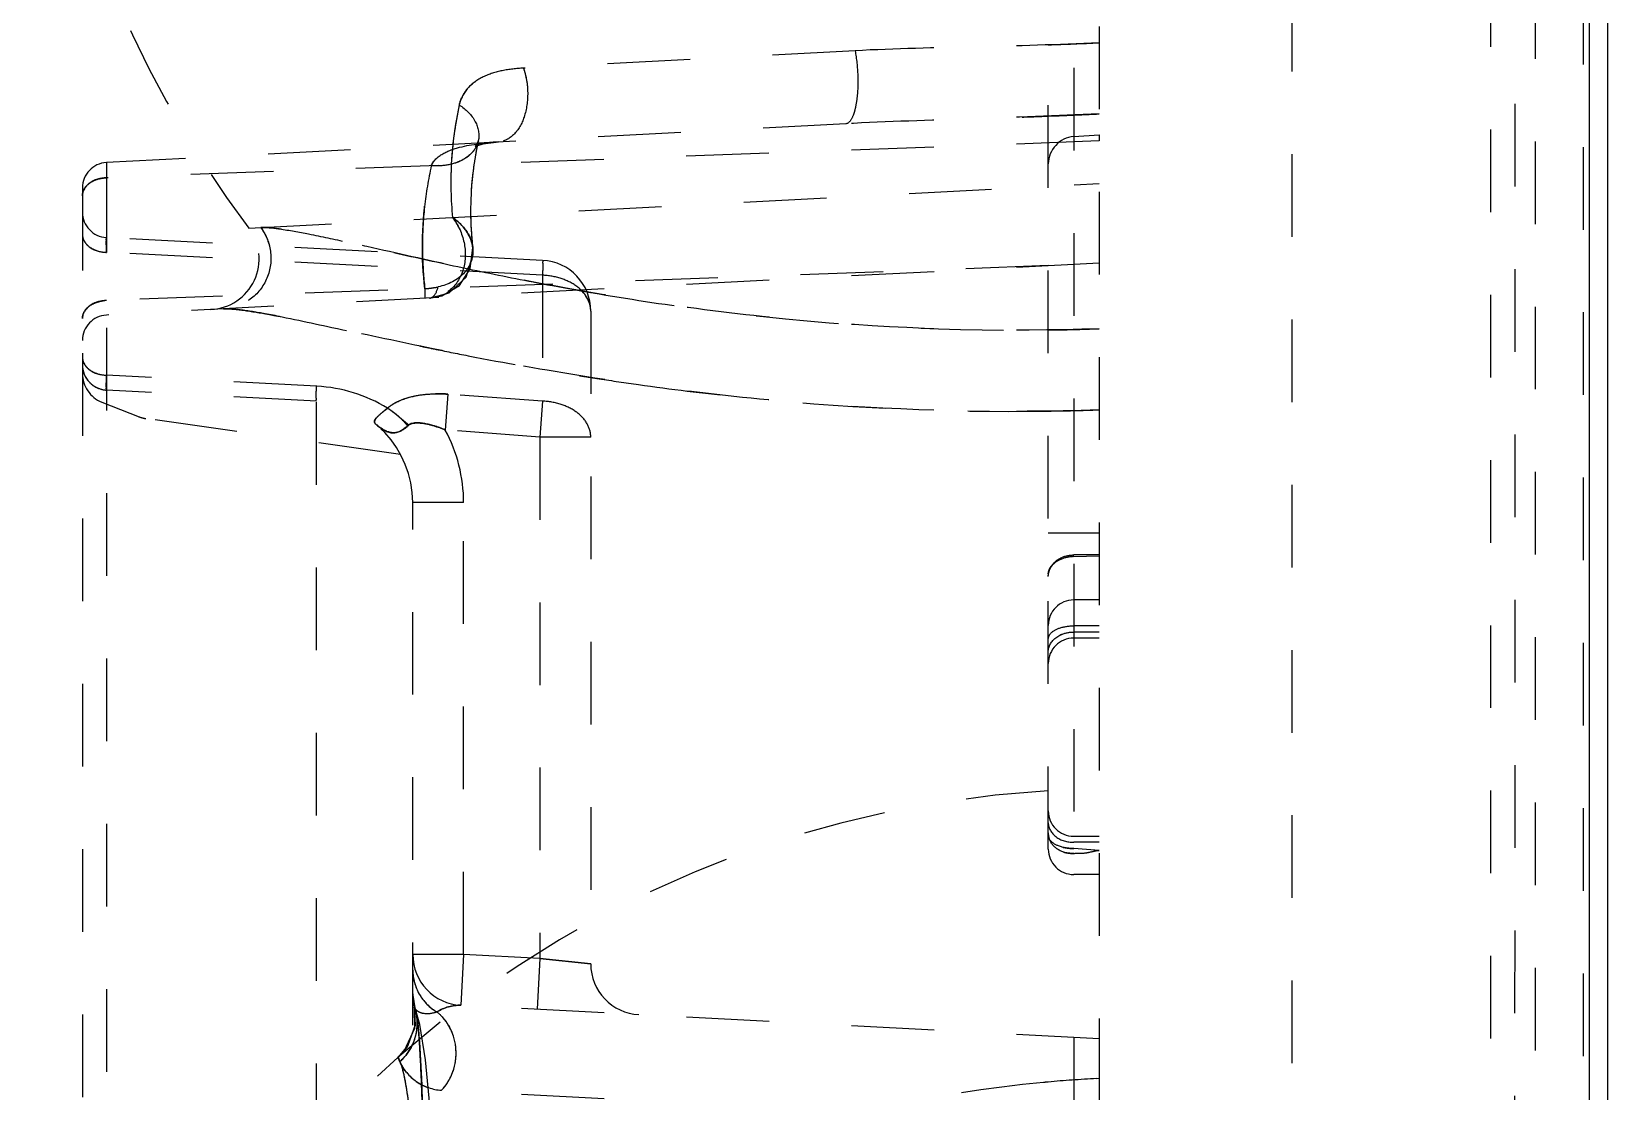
# Model space of a CAD drawing. Header units: millimetres. Extents: x -840 to 1682, y -9216 to -2117.
# Drawn here: x 212.55 to 243.7, y -5969.83 to -5948.89 of the extents above; entities that cross this region are included whole.
import ezdxf

# ---------------------------------------------------------------- set-up
doc = ezdxf.new("R2010")
doc.units = ezdxf.units.MM
doc.header["$LTSCALE"] = 16.335
doc.linetypes.add('HIDDEN', pattern=[0.2, 0.1, -0.1])
doc.layers.get('0').update_dxf_attribs({"linetype": 'CONTINUOUS'})
doc.layers.add('DEFAULT_2', color=8, linetype='HIDDEN')

msp = doc.modelspace()

# ---------------------------------------------------------------- linework, layer by layer
at = {"color": 7, "linetype": 'Continuous'}
for p, q in [((243.348, -6187.78), (243.348, -5847.78)), ((243.702, -5903.171), (243.702, -6112.384))]:
    msp.add_line(p, q, dxfattribs=at)
at = {"layer": 'DEFAULT_2', "color": 8, "linetype": 'HIDDEN'}
for p, q in [((241.875, -5901.313), (241.848, -6120.766)), ((241.39, -5901.816), (241.39, -6113.744)), ((243.225, -6112.885), (243.225, -5902.669)), ((242.273, -5911.853), (242.273, -6103.705)), ((237.461, -5912.105), (237.461, -6103.453)), ((233.652, -5916.119), (233.652, -6100.173)), ((233.149, -5920.2), (233.149, -5965.546)), ((232.647, -5965.043), (232.647, -5920.703)), ((228.828, -5949.265), (222.272, -5949.609)), ((232.647, -5950.557), (232.864, -5950.549)), ((228.643, -5950.709), (214.028, -5951.475)), ((233.652, -5951.049), (214.028, -5951.776)), ((221.316, -5951.156), (221.324, -5951.153)), ((221.333, -5951.139), (221.325, -5951.147)), ((221.333, -5951.15), (221.494, -5951.102)), ((221.38, -5951.044), (221.379, -5951.045)), ((221.494, -5951.102), (221.778, -5951.069)), ((233.149, -5950.963), (233.652, -5950.925)), ((233.651, -5950.926), (233.652, -5950.987)), ((233.652, -5950.987), (233.652, -5951.049)), ((214.028, -5951.475), (214.028, -5994.438)), ((213.552, -5951.977), (213.552, -5995.419)), ((216.844, -5952.774), (233.652, -5951.892)), ((222.649, -5953.409), (214.028, -5952.957)), ((222.649, -5953.703), (214.028, -5953.251)), ((221.22, -5953.577), (221.269, -5953.154)), ((221.269, -5953.154), (221.268, -5953.15)), ((233.652, -5953.461), (214.028, -5954.49)), ((232.647, -5953.513), (214.028, -5954.203)), ((221.06, -5953.551), (221.176, -5953.575)), ((222.649, -5953.703), (222.649, -5956.191)), ((220.322, -5953.969), (220.322, -5954.16)), ((220.802, -5954.051), (221.141, -5953.738)), ((220.414, -5954.155), (220.802, -5954.051)), ((223.602, -5954.412), (223.602, -5967.313)), ((218.179, -5955.896), (214.028, -5955.678)), ((213.934, -5956.209), (214.672, -5956.499)), ((218.179, -5956.189), (214.028, -5955.972)), ((218.179, -5974.181), (218.179, -5956.189)), ((220.779, -5956.053), (220.726, -5956.762)), ((222.649, -5956.191), (220.779, -5956.053)), ((222.649, -5956.191), (222.597, -5956.901)), ((219.523, -5956.378), (219.584, -5956.328)), ((219.843, -5957.243), (214.809, -5956.535)), ((222.597, -5956.901), (220.726, -5956.762)), ((222.597, -5956.901), (222.597, -5967.207)), ((223.602, -5956.901), (222.597, -5956.901)), ((220.084, -6004.463), (220.084, -5958.197)), ((221.089, -5958.197), (220.084, -5958.197)), ((221.089, -5967.128), (221.089, -5958.197)), ((233.652, -5958.802), (232.647, -5958.802)), ((233.652, -5959.231), (233.149, -5959.231)), ((233.149, -5959.264), (233.401, -5959.258)), ((233.401, -5959.258), (233.652, -5959.251)), ((233.652, -5960.119), (233.149, -5960.119)), ((233.652, -5960.632), (233.149, -5960.632)), ((233.652, -5960.755), (233.149, -5960.755)), ((233.652, -5960.873), (233.149, -5960.873)), ((233.652, -5964.793), (233.149, -5964.793)), ((233.652, -5964.91), (233.149, -5964.91)), ((233.652, -5965.069), (233.149, -5965.033)), ((233.652, -5965.546), (233.149, -5965.546)), ((221.089, -5967.128), (220.084, -5967.128)), ((221.089, -5967.128), (221.037, -5968.132)), ((222.597, -5967.207), (221.089, -5967.128)), ((222.597, -5967.207), (222.544, -5968.211)), ((222.597, -5967.207), (223.602, -5967.313)), ((223.602, -5967.313), (222.597, -5967.207)), ((220.139, -5968.222), (220.084, -5967.895)), ((220.084, -5967.947), (220.11, -5968.174)), ((220.128, -5968.199), (220.139, -5968.222)), ((220.143, -5968.233), (220.128, -5968.199)), ((220.139, -5968.222), (220.142, -5968.233)), ((220.22, -5968.512), (220.142, -5968.233)), ((233.652, -5968.793), (221.037, -5968.132)), ((220.338, -5969.211), (220.22, -5968.512)), ((232.647, -6046.819), (232.647, -5968.741)), ((233.149, -5968.767), (233.149, -5980.134)), ((220.435, -5970.247), (220.338, -5969.211)), ((233.652, -5969.579), (233.597, -5969.582)), ((233.652, -5970.491), (220.654, -5969.81))]:
    msp.add_line(p, q, dxfattribs=at)
for points in [[(221.336, -5951.134), (221.319, -5951.154), (221.326, -5951.153)], [(221.326, -5951.153), (221.469, -5951.107), (221.732, -5951.071), (221.777, -5951.069)], [(221.38, -5951.044), (221.36, -5951.097), (221.333, -5951.139)], [(221.38, -5951.044), (221.363, -5951.091), (221.336, -5951.134)], [(221.141, -5953.738), (221.275, -5953.287), (221.268, -5953.15)], [(220.415, -5954.155), (220.658, -5954.111), (221.005, -5953.905), (221.22, -5953.577)], [(220.11, -5968.174), (220.13, -5968.515), (219.987, -5968.929), (219.795, -5969.157)], [(220.11, -5968.174), (220.128, -5968.53), (219.972, -5968.952), (219.795, -5969.157)], [(220.11, -5968.174), (220.119, -5968.591), (219.914, -5969.033), (219.795, -5969.157)]]:
    msp.add_lwpolyline(points, dxfattribs=at)
for centre, radius, start, end in [((233.853, -5939.942), 21.306, 90.5405, 217.0276), ((229.61, -5860.368), 88.833, 271.95863, 272.60748), ((221.72, -5950.491), 0.732, 144.3763, 156.2029), ((228.015, -5951.886), 7.18, 167.5499, 176.9149), ((225.546, -5772.373), 178.326, 272.11706, 272.28204), ((227.153, -5812.063), 138.604, 272.36161, 272.68751), ((227.769, -5952.456), 6.544, 168.4069, 173.8526), ((227.849, -5952.471), 6.625, 168.417, 170.0941), ((220.904, -5950.939), 0.487, 333.7308, 347.4463), ((227.897, -5952.48), 6.674, 167.5798, 168.4219), ((214.054, -5951.977), 0.502, 93, 180), ((227.853, -5953.171), 7.581, 167.5669, 173.7687), ((227.796, -5951.869), 6.96, 176.958, 185.718), ((227.731, -5952.451), 6.505, 170.0885, 173.8625), ((227.538, -5952.43), 6.311, 173.8629, 186.5867), ((227.603, -5952.436), 6.377, 173.8677, 176.6427), ((214.054, -5952.455), 0.502, 179.9969, 266.9998), ((227.572, -5953.14), 7.298, 173.765, 180.0702), ((227.473, -5952.432), 6.246, 180.3469, 186.6338), ((216.041, -5953.378), 1.005, 273, 37.0276), ((232.965, -5952.944), 18.939, 180.4487, 180.929), ((233.428, -5952.938), 19.402, 180.4637, 180.9229), ((214.054, -5952.561), 0.69, 262.473, 267.8646), ((249.532, -5820.369), 136.191, 257.3497, 257.93267), ((227.437, -5953.137), 7.163, 180.097, 181.183), ((227.6, -5953.131), 7.325, 181.201, 186.5685), ((220.667, -5953.226), 0.606, 343.6795, 349.5465), ((222.597, -5954.412), 1.005, 0, 87), ((236.395, -5881.486), 73.678, 258.07902, 259.16837), ((220.183, -5952), 1.974, 274.2461, 281.7788), ((234.37, -5891.867), 63.102, 259.20308, 259.44535), ((233.92, -5894.287), 60.64, 259.44415, 259.98557), ((233.65, -5895.803), 59.1, 259.98743, 260.10536), ((233.551, -5896.37), 58.524, 260.10532, 260.24946), ((214.054, -5954.892), 0.69, 92.135, 97.3991), ((214.054, -5954.992), 0.502, 93, 180), ((232.031, -5908.653), 46.136, 270.757, 272.0127), ((240.149, -5858.548), 98.588, 258.33619, 258.50519), ((214.054, -5955.47), 0.502, 180, 267), ((214.155, -5955.648), 0.603, 180, 248.5453), ((218.028, -5958.895), 3.002, 58.7957, 86.9944), ((233.238, -5894.614), 61.864, 260.82588, 261.01732), ((233.109, -5895.432), 61.035, 261.01735, 261.19588), ((232.806, -5897.408), 59.037, 261.19267, 261.9574), ((218.074, -5958.197), 2.01, 0, 87), ((220.576, -5958.753), 2.708, 85.717, 90.8592), ((214.892, -5955.938), 0.603, 248.5453, 262), ((231.918, -5906.385), 50.008, 270.8303, 271.9871), ((218.64, -5957.786), 1.74, 39.5268, 45.5448), ((219.89, -5958.657), 2.071, 68.5651, 70.7578), ((219.828, -5958.814), 2.239, 66.3642, 68.5678), ((218.074, -5958.197), 3.015, 0, 28.406), ((233.149, -5960.622), 0.502, 90, 180), ((233.149, -5961.376), 0.502, 90, 180), ((233.853, -5985.167), 21.306, 93.2449, 266.7551), ((233.149, -5964.29), 0.502, 180, 270), ((233, -5964.724), 0.354, 180.0332, 200.2568), ((233.149, -5965.044), 0.502, 180, 270), ((221.089, -5967.128), 1.005, 180, 267), ((224.607, -5967.313), 1.005, 180, 267), ((221.088, -5967.906), 1.004, 180.0134, 196.9684), ((219.175, -5968.49), 0.996, 332.9989, 354.9152), ((219.933, -5969.04), 1.001, 26.92, 39.1388), ((220.688, -5968.858), 0.943, 198.6612, 204.07), ((220.7, -5968.856), 0.953, 219.4472, 250.6448), ((234.826, -5993.93), 24.38, 92.888, 95.1278), ((234.821, -5993.876), 24.325, 95.1285, 95.3481)]:
    msp.add_arc(centre, radius, start, end, dxfattribs=at)
msp.add_ellipse((233.149, -5951.465), major_axis=(0.362, 0.375), ratio=0.92858, start_param=0.803919, end_param=2.374715, dxfattribs=at)
for points, knots in [([(228.828, -5949.265), (228.858, -5949.426), (228.89, -5949.75), (228.88, -5950.138), (228.831, -5950.417), (228.782, -5950.581), (228.705, -5950.705), (228.643, -5950.709)], [0, 0, 0, 0, 0.324991, 0.640398, 0.772013, 0.877207, 1, 1, 1, 1]), ([(233.652, -5949.109), (232.84, -5949.146), (231.232, -5949.194), (229.623, -5949.224), (228.828, -5949.265)], [0, 0, 0, 0, 0.504952, 1, 1, 1, 1]), ([(222.272, -5949.609), (222.13, -5949.616), (221.858, -5949.646), (221.475, -5949.761), (221.151, -5949.981), (221.031, -5950.215), (221.004, -5950.338)], [0, 0, 0, 0, 0.270745, 0.522699, 0.758983, 1, 1, 1, 1]), ([(222.272, -5949.609), (222.326, -5949.764), (222.38, -5950.093), (222.316, -5950.558), (222.125, -5950.933), (221.887, -5951.063), (221.778, -5951.069)], [0, 0, 0, 0, 0.287835, 0.570139, 0.809408, 1, 1, 1, 1]), ([(222.272, -5949.609), (222.285, -5949.647), (222.332, -5949.805), (222.354, -5949.971), (222.355, -5950.096)], [0, 0, 0, 0, 0.242411, 1, 1, 1, 1]), ([(221.004, -5950.338), (220.963, -5950.522), (220.831, -5951.255), (220.815, -5952.009), (220.871, -5952.562)], [0, 0, 0, 0, 0.25274, 1, 1, 1, 1]), ([(221.004, -5950.338), (221.131, -5950.422), (221.345, -5950.621), (221.407, -5950.92), (221.379, -5951.044)], [0, 0, 0, 0, 0.546231, 1, 1, 1, 1]), ([(233.652, -5950.514), (232.814, -5950.553), (231.144, -5950.615), (229.474, -5950.665), (228.643, -5950.709)], [0, 0, 0, 0, 0.50209, 1, 1, 1, 1]), ([(221.379, -5951.045), (221.362, -5951.123), (221.281, -5951.28), (221.061, -5951.446), (220.772, -5951.537), (220.56, -5951.546), (220.45, -5951.538)], [0, 0, 0, 0, 0.211532, 0.445221, 0.71047, 1, 1, 1, 1]), ([(220.45, -5951.538), (220.489, -5951.437), (220.679, -5951.275), (221.139, -5951.123), (221.519, -5951.082), (221.777, -5951.069)], [0, 0, 0, 0, 0.223417, 0.469675, 1, 1, 1, 1]), ([(221.34, -5951.156), (221.321, -5951.194), (221.218, -5951.35), (221.044, -5951.448), (220.908, -5951.49)], [0, 0, 0, 0, 0.230125, 1, 1, 1, 1]), ([(220.322, -5953.969), (220.252, -5953.365), (220.263, -5952.54), (220.406, -5951.739), (220.45, -5951.538)], [0, 0, 0, 0, 0.747183, 1, 1, 1, 1]), ([(214.028, -5951.776), (213.909, -5951.781), (213.69, -5951.833), (213.552, -5952.038), (213.552, -5952.131)], [0, 0, 0, 0, 0.55884, 1, 1, 1, 1]), ([(213.615, -5951.959), (213.625, -5951.946), (213.674, -5951.892), (213.737, -5951.852), (213.788, -5951.83)], [0, 0, 0, 0, 0.235001, 1, 1, 1, 1]), ([(217.079, -5952.76), (217.186, -5952.904), (217.324, -5953.256), (217.232, -5953.809), (216.874, -5954.239), (216.517, -5954.359), (216.341, -5954.369)], [0, 0, 0, 0, 0.25102, 0.502107, 0.751765, 1, 1, 1, 1]), ([(217.079, -5952.76), (217.203, -5952.754), (217.522, -5952.792), (218.088, -5952.895), (218.839, -5953.059), (219.399, -5953.185), (219.706, -5953.254)], [0, 0, 0, 0, 0.139267, 0.357059, 0.64682, 1, 1, 1, 1]), ([(233.652, -5954.76), (231.812, -5954.825), (229.091, -5954.757), (225.583, -5954.369), (223.197, -5953.987), (221.083, -5953.564), (219.532, -5953.215), (218.493, -5952.983), (217.896, -5952.858), (217.441, -5952.781), (217.182, -5952.755), (217.079, -5952.76)], [0, 0, 0, 0, 0.329879, 0.486264, 0.632168, 0.762878, 0.872406, 0.917042, 0.953705, 0.98156, 1, 1, 1, 1]), ([(220.87, -5952.562), (220.981, -5952.704), (221.135, -5953.041), (221.13, -5953.574), (220.877, -5954.02), (220.565, -5954.147), (220.416, -5954.155)], [0, 0, 0, 0, 0.271351, 0.535366, 0.775697, 1, 1, 1, 1]), ([(221.268, -5953.15), (221.261, -5953.094), (221.2, -5952.858), (221.022, -5952.666), (220.87, -5952.561)], [0, 0, 0, 0, 0.233981, 1, 1, 1, 1]), ([(220.87, -5952.561), (220.976, -5952.634), (221.158, -5952.804), (221.255, -5953.039), (221.269, -5953.154)], [0, 0, 0, 0, 0.526561, 1, 1, 1, 1]), ([(213.552, -5952.896), (213.552, -5952.99), (213.69, -5953.195), (213.909, -5953.246), (214.028, -5953.251)], [0, 0, 0, 0, 0.44116, 1, 1, 1, 1]), ([(213.615, -5953.068), (213.625, -5953.082), (213.674, -5953.135), (213.737, -5953.175), (213.788, -5953.197)], [0, 0, 0, 0, 0.235001, 1, 1, 1, 1]), ([(213.615, -5953.068), (213.625, -5953.082), (213.674, -5953.135), (213.737, -5953.175), (213.788, -5953.197)], [0, 0, 0, 0, 0.235001, 1, 1, 1, 1]), ([(214.028, -5953.251), (214.027, -5953.209), (214.026, -5953.137), (214.025, -5953.053), (214.026, -5953.004), (214.025, -5952.978), (214.028, -5952.967), (214.026, -5952.957), (214.028, -5952.957)], [0, 0, 0, 0, 0.42451, 0.74028, 0.853056, 0.934326, 0.983392, 1, 1, 1, 1]), ([(221.269, -5953.154), (221.279, -5953.24), (221.261, -5953.422), (221.065, -5953.754), (220.78, -5953.892), (220.586, -5953.932)], [0, 0, 0, 0, 0.231335, 0.469737, 1, 1, 1, 1]), ([(222.649, -5953.409), (222.656, -5953.409), (222.648, -5953.449), (222.657, -5953.492), (222.651, -5953.591), (222.651, -5953.661), (222.649, -5953.703)], [0, 0, 0, 0, 0.067041, 0.261249, 0.57643, 1, 1, 1, 1]), ([(223.602, -5954.412), (223.602, -5954.321), (223.545, -5954.127), (223.325, -5953.899), (223.014, -5953.748), (222.774, -5953.707), (222.649, -5953.703)], [0, 0, 0, 0, 0.210427, 0.445358, 0.711823, 1, 1, 1, 1]), ([(220.416, -5954.155), (220.433, -5954.154), (220.528, -5954.116), (220.563, -5954.008), (220.586, -5953.932)], [0, 0, 0, 0, 0.178562, 1, 1, 1, 1]), ([(223.602, -5954.412), (223.602, -5954.375), (223.584, -5954.218), (223.493, -5954.075), (223.407, -5953.992)], [0, 0, 0, 0, 0.238749, 1, 1, 1, 1]), ([(214.028, -5954.203), (213.909, -5954.207), (213.69, -5954.259), (213.552, -5954.464), (213.552, -5954.557)], [0, 0, 0, 0, 0.55884, 1, 1, 1, 1]), ([(214.028, -5954.203), (213.986, -5954.204), (213.835, -5954.223), (213.683, -5954.298), (213.615, -5954.385)], [0, 0, 0, 0, 0.273304, 1, 1, 1, 1]), ([(213.615, -5954.385), (213.625, -5954.372), (213.674, -5954.318), (213.737, -5954.278), (213.788, -5954.256)], [0, 0, 0, 0, 0.235001, 1, 1, 1, 1]), ([(223.64, -5954.049), (224.334, -5954.169), (227.311, -5954.625), (230.332, -5954.815), (232.641, -5954.785)], [0, 0, 0, 0, 0.233666, 1, 1, 1, 1]), ([(233.652, -5956.363), (231.753, -5956.429), (228.941, -5956.365), (225.308, -5955.987), (222.818, -5955.609), (220.598, -5955.187), (218.959, -5954.834), (217.854, -5954.598), (217.216, -5954.47), (216.728, -5954.39), (216.451, -5954.363), (216.341, -5954.369)], [0, 0, 0, 0, 0.326223, 0.481505, 0.627101, 0.758425, 0.86939, 0.914923, 0.952472, 0.981077, 1, 1, 1, 1]), ([(216.341, -5954.369), (216.451, -5954.363), (216.731, -5954.39), (217.006, -5954.435), (217.172, -5954.465)], [0, 0, 0, 0, 0.397806, 1, 1, 1, 1]), ([(217.172, -5954.465), (217.611, -5954.545), (218.626, -5954.763), (219.639, -5954.981), (220.218, -5955.1)], [0, 0, 0, 0, 0.430713, 1, 1, 1, 1]), ([(220.502, -5955.159), (220.727, -5955.204), (221.681, -5955.395), (222.64, -5955.568), (223.375, -5955.686)], [0, 0, 0, 0, 0.235142, 1, 1, 1, 1]), ([(213.552, -5955.323), (213.552, -5955.417), (213.69, -5955.622), (213.909, -5955.674), (214.028, -5955.678)], [0, 0, 0, 0, 0.44116, 1, 1, 1, 1]), ([(213.615, -5955.495), (213.625, -5955.509), (213.674, -5955.563), (213.737, -5955.602), (213.788, -5955.624)], [0, 0, 0, 0, 0.235001, 1, 1, 1, 1]), ([(214.028, -5955.678), (214.027, -5955.711), (214.026, -5955.803), (214.024, -5955.895), (214.026, -5955.954)], [0, 0, 0, 0, 0.353615, 1, 1, 1, 1]), ([(214.028, -5955.972), (214.026, -5955.972), (214.028, -5955.962), (214.025, -5955.951), (214.026, -5955.925), (214.025, -5955.876), (214.026, -5955.792), (214.027, -5955.72), (214.028, -5955.678)], [0, 0, 0, 0, 0.016892, 0.066171, 0.147586, 0.2604, 0.575643, 1, 1, 1, 1]), ([(218.179, -5956.189), (218.173, -5956.189), (218.181, -5956.149), (218.171, -5956.106), (218.178, -5956.007), (218.178, -5955.937), (218.179, -5955.896)], [0, 0, 0, 0, 0.067041, 0.261249, 0.57643, 1, 1, 1, 1]), ([(224.546, -5955.864), (225.186, -5955.954), (227.872, -5956.288), (230.583, -5956.418), (232.642, -5956.388)], [0, 0, 0, 0, 0.238946, 1, 1, 1, 1]), ([(219.667, -5956.266), (219.742, -5956.217), (220.091, -5956.054), (220.488, -5956.031), (220.779, -5956.053)], [0, 0, 0, 0, 0.234159, 1, 1, 1, 1]), ([(219.667, -5956.266), (219.701, -5956.244), (219.848, -5956.161), (220.012, -5956.111), (220.138, -5956.086)], [0, 0, 0, 0, 0.238057, 1, 1, 1, 1]), ([(223.602, -5956.901), (223.602, -5956.81), (223.545, -5956.615), (223.325, -5956.388), (223.014, -5956.236), (222.774, -5956.196), (222.649, -5956.191)], [0, 0, 0, 0, 0.210427, 0.445359, 0.711824, 1, 1, 1, 1]), ([(219.354, -5956.647), (219.341, -5956.636), (219.307, -5956.581), (219.427, -5956.453), (219.516, -5956.384), (219.584, -5956.328)], [0, 0, 0, 0, 0.116125, 0.390073, 1, 1, 1, 1]), ([(219.584, -5956.328), (219.535, -5956.369), (219.46, -5956.431), (219.371, -5956.51), (219.331, -5956.565), (219.322, -5956.617), (219.343, -5956.638), (219.354, -5956.647)], [0, 0, 0, 0, 0.439594, 0.671509, 0.81744, 0.905534, 1, 1, 1, 1]), ([(219.584, -5956.328), (219.62, -5956.35), (219.767, -5956.449), (219.896, -5956.574), (219.982, -5956.678)], [0, 0, 0, 0, 0.240046, 1, 1, 1, 1]), ([(219.584, -5956.328), (219.658, -5956.373), (219.796, -5956.488), (219.933, -5956.602), (220.003, -5956.662)], [0, 0, 0, 0, 0.487487, 1, 1, 1, 1]), ([(219.584, -5956.328), (219.608, -5956.342), (219.707, -5956.405), (219.792, -5956.486), (219.859, -5956.544)], [0, 0, 0, 0, 0.241667, 1, 1, 1, 1]), ([(219.584, -5956.328), (219.608, -5956.342), (219.706, -5956.406), (219.796, -5956.482), (219.859, -5956.544)], [0, 0, 0, 0, 0.241476, 1, 1, 1, 1]), ([(219.354, -5956.647), (219.447, -5956.723), (219.606, -5956.851), (219.865, -5956.787), (219.967, -5956.701), (220.02, -5956.651)], [0, 0, 0, 0, 0.479402, 0.708866, 1, 1, 1, 1]), ([(220.013, -5956.652), (219.933, -5956.727), (219.752, -5956.876), (219.54, -5956.78), (219.461, -5956.728)], [0, 0, 0, 0, 0.537738, 1, 1, 1, 1]), ([(219.831, -5956.786), (219.848, -5956.778), (219.916, -5956.741), (219.977, -5956.692), (220.02, -5956.651)], [0, 0, 0, 0, 0.228514, 1, 1, 1, 1]), ([(220.726, -5956.762), (220.61, -5956.712), (220.385, -5956.635), (220.119, -5956.601), (220.013, -5956.652)], [0, 0, 0, 0, 0.517278, 1, 1, 1, 1]), ([(232.647, -5959.659), (232.647, -5959.547), (232.773, -5959.306), (233.024, -5959.231), (233.149, -5959.231)], [0, 0, 0, 0, 0.472111, 1, 1, 1, 1]), ([(232.894, -5959.318), (232.876, -5959.325), (232.813, -5959.356), (232.754, -5959.399), (232.72, -5959.437)], [0, 0, 0, 0, 0.272321, 1, 1, 1, 1]), ([(232.647, -5960.894), (232.647, -5960.859), (232.696, -5960.751), (232.888, -5960.656), (233.055, -5960.632), (233.149, -5960.632)], [0, 0, 0, 0, 0.175996, 0.535884, 1, 1, 1, 1]), ([(232.647, -5961.14), (232.647, -5961.037), (232.787, -5960.813), (233.025, -5960.755), (233.149, -5960.755)], [0, 0, 0, 0, 0.453467, 1, 1, 1, 1]), ([(232.647, -5964.526), (232.647, -5964.629), (232.787, -5964.853), (233.025, -5964.91), (233.149, -5964.91)], [0, 0, 0, 0, 0.453467, 1, 1, 1, 1]), ([(233.149, -5965.033), (233.048, -5965.033), (232.874, -5965.009), (232.708, -5964.913), (232.669, -5964.849)], [0, 0, 0, 0, 0.572943, 1, 1, 1, 1]), ([(233.149, -5965.129), (233.046, -5965.134), (232.842, -5965.092), (232.701, -5964.934), (232.669, -5964.849)], [0, 0, 0, 0, 0.532405, 1, 1, 1, 1]), ([(233.149, -5965.129), (233.234, -5965.125), (233.405, -5965.135), (233.567, -5965.073), (233.652, -5965.069)], [0, 0, 0, 0, 0.501606, 1, 1, 1, 1]), ([(220.084, -5967.439), (220.084, -5967.602), (220.174, -5967.936), (220.418, -5968.178), (220.56, -5968.263)], [0, 0, 0, 0, 0.496052, 1, 1, 1, 1]), ([(220.084, -5967.439), (220.084, -5967.602), (220.174, -5967.936), (220.418, -5968.178), (220.56, -5968.263)], [0, 0, 0, 0, 0.496052, 1, 1, 1, 1]), ([(220.084, -5967.439), (220.084, -5967.602), (220.174, -5967.936), (220.418, -5968.178), (220.56, -5968.263)], [0, 0, 0, 0, 0.496061, 1, 1, 1, 1]), ([(219.828, -5969.243), (219.97, -5969.119), (220.187, -5968.781), (220.183, -5968.38), (220.128, -5968.199)], [0, 0, 0, 0, 0.500596, 1, 1, 1, 1]), ([(220.11, -5968.174), (220.112, -5968.181), (220.133, -5968.204), (220.18, -5968.256), (220.335, -5968.313), (220.472, -5968.287), (220.56, -5968.262)], [0, 0, 0, 0, 0.044179, 0.179623, 0.435847, 1, 1, 1, 1]), ([(220.11, -5968.174), (220.112, -5968.174), (220.114, -5968.185), (220.125, -5968.193), (220.142, -5968.217), (220.173, -5968.242), (220.221, -5968.27), (220.351, -5968.31), (220.472, -5968.288), (220.56, -5968.263)], [0, 0, 0, 0, 0.011014, 0.044074, 0.099652, 0.179553, 0.288401, 0.436594, 1, 1, 1, 1]), ([(220.137, -5968.209), (220.133, -5968.205), (220.123, -5968.194), (220.115, -5968.182), (220.11, -5968.175)], [0, 0, 0, 0, 0.415497, 1, 1, 1, 1]), ([(220.136, -5968.209), (220.133, -5968.205), (220.124, -5968.195), (220.116, -5968.183), (220.111, -5968.176)], [0, 0, 0, 0, 0.372517, 1, 1, 1, 1]), ([(220.128, -5983.169), (220.146, -5982.232), (220.185, -5980.391), (220.243, -5977.713), (220.285, -5975.23), (220.304, -5973.03), (220.297, -5971.194), (220.269, -5969.922), (220.233, -5969.132), (220.207, -5968.72), (220.178, -5968.434), (220.158, -5968.285), (220.142, -5968.233)], [0, 0, 0, 0, 0.18821, 0.369554, 0.537769, 0.68677, 0.811081, 0.90638, 0.942208, 0.969826, 0.9891, 1, 1, 1, 1]), ([(220.142, -5968.233), (220.159, -5968.29), (220.181, -5968.457), (220.197, -5968.624), (220.206, -5968.731)], [0, 0, 0, 0, 0.356823, 1, 1, 1, 1]), ([(220.654, -5969.81), (220.85, -5969.605), (221.062, -5969.007), (220.78, -5968.434), (220.56, -5968.263)], [0, 0, 0, 0, 0.504537, 1, 1, 1, 1]), ([(220.206, -5968.731), (220.257, -5969.38), (220.3, -5971.106), (220.303, -5972.83), (220.296, -5973.905)], [0, 0, 0, 0, 0.377066, 1, 1, 1, 1]), ([(219.795, -5969.157), (219.793, -5969.158), (219.799, -5969.165), (219.8, -5969.177), (219.81, -5969.198), (219.826, -5969.242), (219.861, -5969.313), (219.923, -5969.414), (220.02, -5969.531), (220.239, -5969.718), (220.479, -5969.801), (220.654, -5969.81)], [0, 0, 0, 0, 0.003996, 0.015905, 0.035614, 0.062909, 0.139319, 0.243562, 0.375432, 0.537706, 1, 1, 1, 1]), ([(219.958, -5969.456), (219.928, -5969.418), (219.88, -5969.348), (219.834, -5969.261), (219.814, -5969.208), (219.801, -5969.181), (219.8, -5969.167), (219.793, -5969.159), (219.795, -5969.157)], [0, 0, 0, 0, 0.427383, 0.740784, 0.853076, 0.934311, 0.983522, 1, 1, 1, 1]), ([(219.795, -5969.157), (219.796, -5969.156), (219.797, -5969.171), (219.804, -5969.18), (219.813, -5969.211), (219.823, -5969.231), (219.828, -5969.243)], [0, 0, 0, 0, 0.063584, 0.253483, 0.56693, 1, 1, 1, 1]), ([(219.964, -5969.462), (219.932, -5969.423), (219.882, -5969.353), (219.837, -5969.263), (219.813, -5969.21), (219.805, -5969.181), (219.796, -5969.168), (219.796, -5969.158), (219.795, -5969.157)], [0, 0, 0, 0, 0.427246, 0.740558, 0.852866, 0.934172, 0.983429, 1, 1, 1, 1]), ([(219.828, -5969.243), (219.852, -5969.298), (219.895, -5969.447), (219.983, -5969.891), (220.072, -5970.723), (220.145, -5972.035), (220.167, -5973.742), (220.134, -5975.791), (220.021, -5978.999), (219.895, -5981.514), (219.828, -5983.248)], [0, 0, 0, 0, 0.012726, 0.033022, 0.096817, 0.191143, 0.313997, 0.46169, 0.629144, 1, 1, 1, 1]), ([(219.828, -5969.243), (219.838, -5969.265), (219.885, -5969.396), (219.913, -5969.534), (219.934, -5969.648)], [0, 0, 0, 0, 0.168107, 1, 1, 1, 1]), ([(219.934, -5969.648), (219.95, -5969.736), (220.023, -5970.205), (220.063, -5970.678), (220.088, -5971.063)], [0, 0, 0, 0, 0.188214, 1, 1, 1, 1]), ([(232.554, -5969.657), (230.343, -5969.864), (225.975, -5970.868), (222.094, -5973.215), (220.488, -5974.719)], [0, 0, 0, 0, 0.502291, 1, 1, 1, 1])]:
    msp.add_open_spline(points, degree=3, knots=knots, dxfattribs=at)
for points in [[(221.125, -5950.064), (221.184, -5949.982), (221.262, -5949.911), (221.346, -5949.856)], [(221.004, -5950.338), (221.015, -5950.289), (221.03, -5950.241), (221.05, -5950.195)], [(221.777, -5951.069), (221.64, -5951.076), (221.504, -5951.087), (221.369, -5951.105)], [(220.502, -5951.448), (220.481, -5951.475), (220.463, -5951.506), (220.45, -5951.538)], [(213.788, -5951.83), (213.863, -5951.797), (213.946, -5951.779), (214.028, -5951.776)], [(213.552, -5952.131), (213.552, -5952.07), (213.577, -5952.007), (213.615, -5951.959)], [(217.079, -5952.76), (217.159, -5952.868), (217.218, -5952.994), (217.25, -5953.124)], [(221.013, -5952.799), (220.975, -5952.715), (220.927, -5952.634), (220.87, -5952.562)], [(213.552, -5952.896), (213.552, -5952.957), (213.577, -5953.02), (213.615, -5953.068)], [(213.788, -5953.197), (213.843, -5953.222), (213.903, -5953.237), (213.963, -5953.245)], [(213.788, -5953.197), (213.843, -5953.222), (213.903, -5953.237), (213.963, -5953.245)], [(221.263, -5953.336), (221.274, -5953.277), (221.276, -5953.214), (221.269, -5953.154)], [(220.322, -5953.969), (220.381, -5953.965), (220.44, -5953.958), (220.499, -5953.948)], [(213.788, -5954.256), (213.844, -5954.232), (213.904, -5954.216), (213.965, -5954.208)], [(213.552, -5954.557), (213.552, -5954.496), (213.577, -5954.433), (213.615, -5954.385)], [(213.552, -5955.323), (213.552, -5955.384), (213.577, -5955.447), (213.615, -5955.495)], [(213.552, -5955.47), (213.552, -5955.554), (213.574, -5955.64), (213.615, -5955.714)], [(213.615, -5955.714), (213.655, -5955.787), (213.717, -5955.852), (213.788, -5955.896)], [(213.788, -5955.624), (213.863, -5955.657), (213.946, -5955.675), (214.028, -5955.678)], [(213.788, -5955.896), (213.859, -5955.941), (213.944, -5955.968), (214.028, -5955.972)], [(220.138, -5956.086), (220.237, -5956.066), (220.339, -5956.054), (220.44, -5956.049)], [(220.44, -5956.049), (220.553, -5956.043), (220.666, -5956.044), (220.779, -5956.053)], [(219.584, -5956.328), (219.61, -5956.305), (219.638, -5956.285), (219.667, -5956.266)], [(219.461, -5956.728), (219.424, -5956.703), (219.388, -5956.675), (219.354, -5956.647)], [(219.859, -5956.544), (219.906, -5956.584), (219.956, -5956.622), (220.003, -5956.662)], [(220.02, -5956.651), (220.106, -5956.61), (220.21, -5956.618), (220.303, -5956.632)], [(220.303, -5956.632), (220.395, -5956.646), (220.485, -5956.671), (220.572, -5956.702)], [(220.726, -5956.762), (220.656, -5956.732), (220.584, -5956.704), (220.511, -5956.682)], [(232.732, -5959.42), (232.776, -5959.364), (232.835, -5959.319), (232.898, -5959.288)], [(233.152, -5959.264), (233.064, -5959.266), (232.975, -5959.284), (232.894, -5959.318)], [(232.898, -5959.288), (232.975, -5959.25), (233.063, -5959.231), (233.149, -5959.231)], [(232.647, -5959.659), (232.647, -5959.575), (232.68, -5959.486), (232.732, -5959.42)], [(232.647, -5959.607), (232.647, -5959.564), (232.662, -5959.52), (232.684, -5959.483)], [(232.72, -5959.437), (232.698, -5959.461), (232.679, -5959.489), (232.666, -5959.519)], [(232.684, -5959.483), (232.695, -5959.467), (232.707, -5959.451), (232.72, -5959.437)], [(232.898, -5960.807), (232.976, -5960.772), (233.064, -5960.755), (233.149, -5960.755)], [(232.669, -5964.849), (232.655, -5964.809), (232.647, -5964.766), (232.647, -5964.724)], [(232.942, -5965.101), (233.008, -5965.123), (233.08, -5965.133), (233.149, -5965.129)], [(232.943, -5965.01), (233.01, -5965.026), (233.08, -5965.033), (233.149, -5965.033)], [(233.149, -5965.129), (233.233, -5965.125), (233.318, -5965.13), (233.401, -5965.117)], [(233.401, -5965.117), (233.455, -5965.109), (233.508, -5965.093), (233.562, -5965.082)], [(233.562, -5965.082), (233.592, -5965.076), (233.622, -5965.071), (233.652, -5965.069)], [(220.084, -5967.439), (220.084, -5967.655), (220.168, -5967.881), (220.306, -5968.046)], [(220.306, -5968.047), (220.378, -5968.132), (220.465, -5968.206), (220.56, -5968.263)], [(220.306, -5968.047), (220.378, -5968.132), (220.465, -5968.206), (220.56, -5968.263)], [(220.128, -5968.199), (220.165, -5968.32), (220.178, -5968.451), (220.167, -5968.577)], [(220.56, -5968.263), (220.7, -5968.175), (220.872, -5968.123), (221.037, -5968.132)], [(220.56, -5968.263), (220.7, -5968.175), (220.872, -5968.123), (221.037, -5968.132)], [(221.037, -5968.132), (220.872, -5968.123), (220.7, -5968.175), (220.56, -5968.263)], [(221.037, -5968.132), (220.872, -5968.123), (220.7, -5968.175), (220.56, -5968.263)], [(221.037, -5968.132), (220.872, -5968.123), (220.7, -5968.175), (220.56, -5968.263)], [(220.709, -5968.409), (220.665, -5968.355), (220.615, -5968.305), (220.56, -5968.263)], [(220.709, -5968.409), (220.665, -5968.355), (220.615, -5968.305), (220.56, -5968.263)], [(220.938, -5969.008), (220.929, -5968.863), (220.891, -5968.717), (220.825, -5968.587)], [(220.062, -5968.942), (220.004, -5969.056), (219.924, -5969.16), (219.828, -5969.243)], [(219.961, -5969.459), (219.888, -5969.37), (219.831, -5969.266), (219.795, -5969.157)], [(220.877, -5969.443), (220.926, -5969.305), (220.947, -5969.154), (220.938, -5969.008)], [(220.877, -5969.443), (220.926, -5969.305), (220.947, -5969.154), (220.938, -5969.008)], [(220.877, -5969.443), (220.926, -5969.305), (220.947, -5969.154), (220.938, -5969.008)], [(220.654, -5969.81), (220.753, -5969.706), (220.829, -5969.578), (220.877, -5969.443)]]:
    msp.add_open_spline(points, degree=3, dxfattribs=at)

doc.saveas('drawing.dxf')
